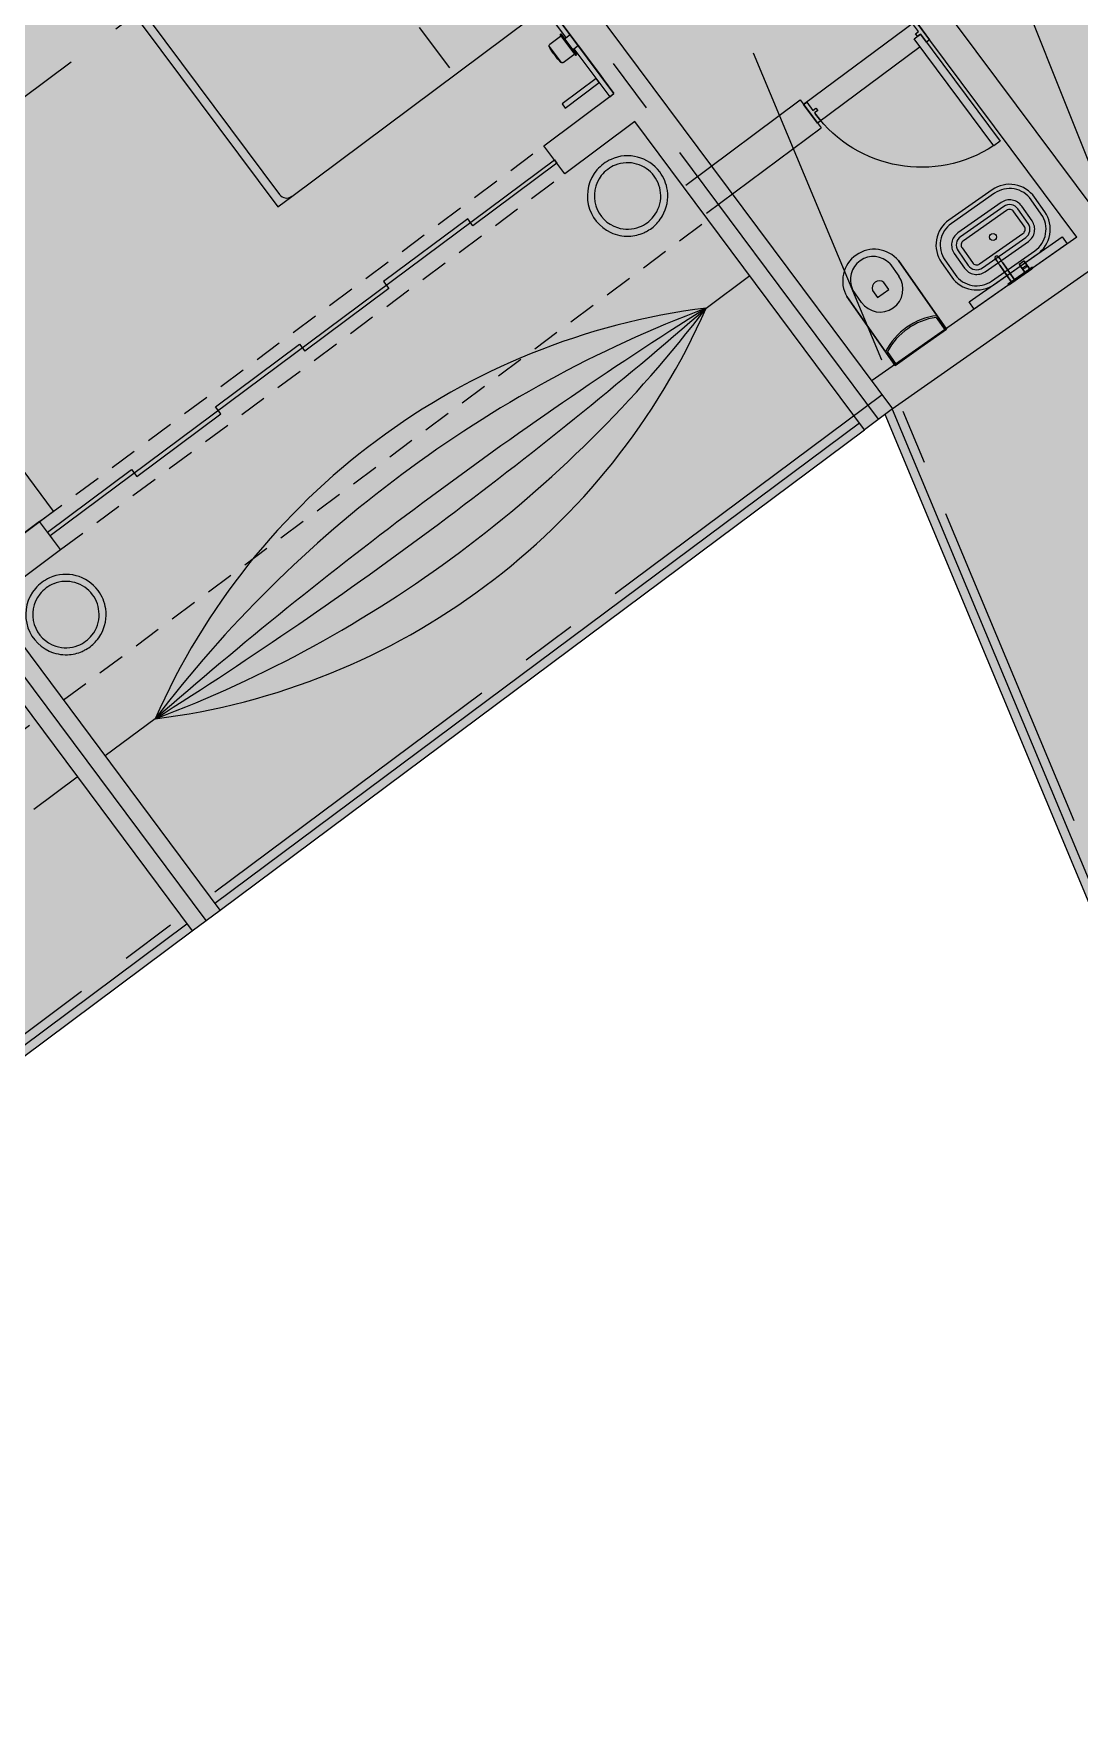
# Model space of a CAD drawing. Header units: metres. Extents: x -466 to 1322, y -1072 to 50.
# Drawn here: x 440.77 to 446.75, y -414.65 to -404.99 of the extents above; entities that cross this region are included whole.
import ezdxf

# ---------------------------------------------------------------- set-up
doc = ezdxf.new("R2010")
doc.units = ezdxf.units.M
for name, pattern in [('B1 P BAJA$0$HIDDEN', [9.525, 6.35, -3.175]), ('CENTER2', [28.575, 19.05, -3.175, 3.175, -3.175]), ('Hidden 1_16_', [0.002381, 0.001587, -0.00079375])]:
    doc.linetypes.add(name, pattern=pattern)
for name, color, linetype, lineweight in [('A - CANCEL', 2, 'Continuous', 0), ('A - Hatch muros', 4, 'Continuous', 0), ('A - MURO BAJO', 2, 'Continuous', 0), ('A - PROY', 250, 'B1 P BAJA$0$HIDDEN', 0), ('A-ACCESORIOS DE BAÑO', 6, 'Continuous', 0), ('A-DOOR', 2, 'Continuous', 9), ('A-EJES', 61, 'CENTER2', 0), ('A-Fixt', 122, 'Continuous', 5), ('A-MUEBLES', 5, 'Continuous', 0), ('A-MURO INT', 4, 'Continuous', 0)]:
    doc.layers.add(name, color=color, linetype=linetype, lineweight=lineweight)
doc.layers.add('A-MIRROR', color=8, linetype='Continuous')
doc.layers.add('A-PUERTA', color=2, linetype='Continuous')
doc.layers.add('Hatch Exterior', color=7, linetype='Continuous', lineweight=0, true_color=0xa99b89)
doc.layers.add('Hatch Interior', color=7, linetype='Continuous', lineweight=0, true_color=0xaf6350)

# ---------------------------------------------------------------- blocks, each defined once
blk = doc.blocks.new('monomando powder room')
at = {"layer": 'A-ACCESORIOS DE BAÑO'}
for p, q in [((-98.7727, -159.2227), (-98.7727, -159.2225)), ((-98.7667, -159.2225), (-98.7727, -159.2225)), ((-98.7727, -159.2225), (-98.7667, -159.2225)), ((-98.7727, -159.2233), (-98.7727, -159.2227)), ((-98.7727, -159.2243), (-98.7727, -159.2233)), ((-98.7727, -159.2255), (-98.7727, -159.2243)), ((-98.7727, -159.227), (-98.7727, -159.2255)), ((-98.7727, -159.2285), (-98.7727, -159.227)), ((-98.7727, -159.3065), (-98.7727, -159.2285)), ((-98.766, -159.2228), (-98.7667, -159.2225)), ((-98.766, -159.223), (-98.766, -159.2228)), ((-98.7657, -159.2235), (-98.766, -159.2228)), ((-98.766, -159.2236), (-98.766, -159.223)), ((-98.766, -159.2245), (-98.766, -159.2236)), ((-98.766, -159.2257), (-98.766, -159.2245)), ((-98.766, -159.227), (-98.766, -159.2257)), ((-98.766, -159.2285), (-98.766, -159.227)), ((-98.766, -159.3065), (-98.766, -159.2285)), ((-98.7657, -159.2237), (-98.7657, -159.2235)), ((-98.7657, -159.2242), (-98.7657, -159.2237)), ((-98.7657, -159.225), (-98.7657, -159.2242)), ((-98.7657, -159.226), (-98.7657, -159.225)), ((-98.7657, -159.2272), (-98.7657, -159.226)), ((-98.7657, -159.2285), (-98.7657, -159.2272)), ((-98.7657, -159.2295), (-98.7657, -159.2285)), ((-98.7657, -159.2395), (-98.7657, -159.2285)), ((-98.7657, -159.2322), (-98.7657, -159.2295)), ((-98.7657, -159.2309), (-98.7657, -159.2299)), ((-98.7657, -159.2335), (-98.7657, -159.2309)), ((-98.7657, -159.2367), (-98.7657, -159.2322)), ((-98.7657, -159.2377), (-98.7657, -159.2335)), ((-98.7657, -159.2426), (-98.7657, -159.2367)), ((-98.7657, -159.2395), (-98.7657, -159.2377)), ((-98.7657, -159.2396), (-98.7657, -159.239)), ((-98.7657, -159.2395), (-98.7657, -159.239)), ((-98.7473, -159.2395), (-98.7657, -159.2395)), ((-98.7657, -159.2395), (-98.7473, -159.2395)), ((-98.7657, -159.2413), (-98.7657, -159.2396)), ((-98.7657, -159.2441), (-98.7657, -159.2413)), ((-98.7657, -159.2493), (-98.7657, -159.2426)), ((-98.7657, -159.2477), (-98.7657, -159.2441)), ((-98.7657, -159.2519), (-98.7657, -159.2477)), ((-98.7657, -159.2565), (-98.7657, -159.2493)), ((-98.7657, -159.2565), (-98.7657, -159.2519)), ((-98.7657, -159.261), (-98.7657, -159.2565)), ((-98.7657, -159.2637), (-98.7657, -159.2565)), ((-98.7657, -159.2652), (-98.7657, -159.261)), ((-98.7469, -159.2397), (-98.7473, -159.2395)), ((-98.7467, -159.2402), (-98.7469, -159.2397)), ((-98.7469, -159.2403), (-98.7469, -159.2397)), ((-98.7469, -159.242), (-98.7469, -159.2403)), ((-98.7469, -159.2446), (-98.7469, -159.242)), ((-98.7469, -159.2481), (-98.7469, -159.2446)), ((-98.7469, -159.2522), (-98.7469, -159.2481)), ((-98.7469, -159.2565), (-98.7469, -159.2522)), ((-98.7469, -159.2608), (-98.7469, -159.2565)), ((-98.7469, -159.2648), (-98.7469, -159.2608)), ((-98.7467, -159.2405), (-98.7467, -159.2402)), ((-98.7427, -159.2405), (-98.7467, -159.2405)), ((-98.7467, -159.2411), (-98.7467, -159.2405)), ((-98.7467, -159.2405), (-98.7427, -159.2405)), ((-98.7467, -159.2426), (-98.7467, -159.2411)), ((-98.7467, -159.2452), (-98.7467, -159.2426)), ((-98.7467, -159.2485), (-98.7467, -159.2452)), ((-98.7467, -159.2523), (-98.7467, -159.2485)), ((-98.7467, -159.2565), (-98.7467, -159.2523)), ((-98.7467, -159.2606), (-98.7467, -159.2565)), ((-98.7467, -159.2644), (-98.7467, -159.2606)), ((-98.7286, -159.2395), (-98.7427, -159.2395)), ((-98.7427, -159.2401), (-98.7427, -159.2395)), ((-98.7416, -159.2401), (-98.7427, -159.2395)), ((-98.7427, -159.2395), (-98.7286, -159.2395)), ((-98.7427, -159.2405), (-98.7427, -159.2401)), ((-98.7413, -159.2406), (-98.7427, -159.2405)), ((-98.7407, -159.2417), (-98.7416, -159.2401)), ((-98.7398, -159.2445), (-98.7407, -159.2417)), ((-98.7392, -159.248), (-98.7398, -159.2445)), ((-98.7388, -159.2521), (-98.7392, -159.248)), ((-98.7392, -159.2649), (-98.7388, -159.2608)), ((-98.7387, -159.2565), (-98.7388, -159.2521)), ((-98.7388, -159.2608), (-98.7387, -159.2565)), ((-98.7286, -159.2395), (-98.7122, -159.2395)), ((-98.7122, -159.2395), (-98.7286, -159.2395)), ((-98.7103, -159.2395), (-98.7122, -159.2395)), ((-98.7122, -159.2395), (-98.7103, -159.2395)), ((-98.7099, -159.2398), (-98.7103, -159.2395)), ((-98.7097, -159.2403), (-98.7099, -159.2398)), ((-98.7097, -159.2565), (-98.7097, -159.2403)), ((-98.7097, -159.2727), (-98.7097, -159.2565)), ((-98.7727, -159.3845), (-98.7727, -159.3065)), ((-98.7727, -159.3845), (-98.7727, -159.3065)), ((-98.766, -159.3845), (-98.766, -159.3065)), ((-98.766, -159.3845), (-98.766, -159.3065)), ((-98.7657, -159.2704), (-98.7657, -159.2637)), ((-98.7657, -159.2689), (-98.7657, -159.2652)), ((-98.7657, -159.2717), (-98.7657, -159.2689)), ((-98.7657, -159.2763), (-98.7657, -159.2704)), ((-98.7657, -159.2734), (-98.7657, -159.2717)), ((-98.7657, -159.274), (-98.7657, -159.2734)), ((-98.7473, -159.2735), (-98.7657, -159.2735)), ((-98.7657, -159.3065), (-98.7657, -159.2735)), ((-98.7657, -159.2753), (-98.7657, -159.2735)), ((-98.7657, -159.2735), (-98.7473, -159.2735)), ((-98.7657, -159.274), (-98.7657, -159.2735)), ((-98.7657, -159.2795), (-98.7657, -159.2753)), ((-98.7657, -159.2808), (-98.7657, -159.2763)), ((-98.7657, -159.2821), (-98.7657, -159.2795)), ((-98.7657, -159.2835), (-98.7657, -159.2808)), ((-98.7657, -159.2831), (-98.7657, -159.2821)), ((-98.7657, -159.2845), (-98.7657, -159.2835)), ((-98.7657, -159.343), (-98.7657, -159.3065)), ((-98.7657, -159.3295), (-98.7657, -159.3285)), ((-98.7657, -159.3322), (-98.7657, -159.3295)), ((-98.7657, -159.3309), (-98.7657, -159.3299)), ((-98.7657, -159.3335), (-98.7657, -159.3309)), ((-98.7657, -159.3367), (-98.7657, -159.3322)), ((-98.7657, -159.3377), (-98.7657, -159.3335)), ((-98.7657, -159.3426), (-98.7657, -159.3367)), ((-98.7657, -159.343), (-98.7657, -159.3377)), ((-98.7657, -159.3411), (-98.7657, -159.3405)), ((-98.7657, -159.3426), (-98.7657, -159.3411)), ((-98.7657, -159.3424), (-98.7657, -159.3419)), ((-98.7657, -159.343), (-98.7657, -159.3424)), ((-98.7657, -159.3493), (-98.7657, -159.3426)), ((-98.7657, -159.3452), (-98.7657, -159.3426)), ((-98.7653, -159.3443), (-98.7657, -159.343)), ((-98.7657, -159.3485), (-98.7657, -159.3452)), ((-98.7657, -159.3524), (-98.7657, -159.3485)), ((-98.7657, -159.3565), (-98.7657, -159.3493)), ((-98.7657, -159.3565), (-98.7657, -159.3524)), ((-98.7657, -159.3606), (-98.7657, -159.3565)), ((-98.7657, -159.3637), (-98.7657, -159.3565)), ((-98.7645, -159.3453), (-98.7653, -159.3443)), ((-98.7635, -159.3458), (-98.7645, -159.3453)), ((-98.7627, -159.346), (-98.7635, -159.3458)), ((-98.7622, -159.346), (-98.7627, -159.346)), ((-98.7627, -159.346), (-98.7622, -159.346)), ((-98.6502, -159.346), (-98.7622, -159.346)), ((-98.7622, -159.346), (-98.6502, -159.346)), ((-98.7473, -159.2735), (-98.7469, -159.2732)), ((-98.7469, -159.2683), (-98.7469, -159.2648)), ((-98.7469, -159.271), (-98.7469, -159.2683)), ((-98.7469, -159.2726), (-98.7469, -159.271)), ((-98.7469, -159.2732), (-98.7469, -159.2726)), ((-98.7469, -159.2732), (-98.7467, -159.2727)), ((-98.7467, -159.2677), (-98.7467, -159.2644)), ((-98.7467, -159.2703), (-98.7467, -159.2677)), ((-98.7467, -159.2719), (-98.7467, -159.2703)), ((-98.7467, -159.2725), (-98.7467, -159.2719)), ((-98.7467, -159.2727), (-98.7467, -159.2725)), ((-98.7467, -159.2725), (-98.7427, -159.2725)), ((-98.7427, -159.2725), (-98.7467, -159.2725)), ((-98.7427, -159.2725), (-98.7413, -159.2723)), ((-98.7427, -159.2728), (-98.7427, -159.2725)), ((-98.7427, -159.2735), (-98.7416, -159.2728)), ((-98.7427, -159.2735), (-98.7427, -159.2728)), ((-98.7427, -159.2735), (-98.7286, -159.2735)), ((-98.7286, -159.2735), (-98.7427, -159.2735)), ((-98.7416, -159.2728), (-98.7407, -159.2712)), ((-98.7407, -159.2712), (-98.7398, -159.2684)), ((-98.7398, -159.2684), (-98.7392, -159.2649)), ((-98.7256, -159.2735), (-98.7286, -159.2735)), ((-98.7286, -159.2735), (-98.7256, -159.2735)), ((-98.7256, -159.2735), (-98.7122, -159.2735)), ((-98.7122, -159.2735), (-98.7256, -159.2735)), ((-98.7122, -159.2735), (-98.7103, -159.2735)), ((-98.7103, -159.2735), (-98.7122, -159.2735)), ((-98.7103, -159.2735), (-98.7099, -159.2731)), ((-98.7099, -159.2731), (-98.7097, -159.2727)), ((-98.6459, -159.346), (-98.6502, -159.346)), ((-98.6502, -159.346), (-98.6459, -159.346)), ((-98.6459, -159.346), (-98.6416, -159.346)), ((-98.6416, -159.346), (-98.6459, -159.346)), ((-98.6416, -159.346), (-98.6375, -159.346)), ((-98.6375, -159.346), (-98.6416, -159.346)), ((-98.6337, -159.346), (-98.6375, -159.346)), ((-98.6375, -159.346), (-98.6337, -159.346)), ((-98.6301, -159.346), (-98.6337, -159.346)), ((-98.6337, -159.346), (-98.6301, -159.346)), ((-98.6268, -159.346), (-98.6301, -159.346)), ((-98.6301, -159.346), (-98.6268, -159.346)), ((-98.624, -159.346), (-98.6268, -159.346)), ((-98.6268, -159.346), (-98.624, -159.346)), ((-98.624, -159.346), (-98.6216, -159.346)), ((-98.6216, -159.346), (-98.624, -159.346)), ((-98.6216, -159.346), (-98.6197, -159.346)), ((-98.6197, -159.346), (-98.6216, -159.346)), ((-98.6055, -159.346), (-98.6197, -159.346)), ((-98.6197, -159.346), (-98.6055, -159.346)), ((-98.603, -159.3464), (-98.6055, -159.346)), ((-98.6006, -159.3474), (-98.603, -159.3464)), ((-98.5986, -159.3491), (-98.6006, -159.3474)), ((-98.597, -159.3513), (-98.5986, -159.3491)), ((-98.596, -159.3538), (-98.597, -159.3513)), ((-98.597, -159.3617), (-98.596, -159.3592)), ((-98.5957, -159.3565), (-98.596, -159.3538)), ((-98.5957, -159.3565), (-98.596, -159.3538)), ((-98.596, -159.3592), (-98.5957, -159.3565)), ((-98.596, -159.3592), (-98.5957, -159.3565)), ((-98.7727, -159.386), (-98.7727, -159.3845)), ((-98.7727, -159.3875), (-98.7727, -159.386)), ((-98.7727, -159.3887), (-98.7727, -159.3875)), ((-98.7727, -159.3897), (-98.7727, -159.3887)), ((-98.7727, -159.3903), (-98.7727, -159.3897)), ((-98.7727, -159.3905), (-98.7727, -159.3903)), ((-98.7727, -159.3905), (-98.7667, -159.3905)), ((-98.7667, -159.3905), (-98.7727, -159.3905)), ((-98.7667, -159.3905), (-98.766, -159.3902)), ((-98.766, -159.386), (-98.766, -159.3845)), ((-98.766, -159.3873), (-98.766, -159.386)), ((-98.766, -159.3885), (-98.766, -159.3873)), ((-98.766, -159.3894), (-98.766, -159.3885)), ((-98.766, -159.39), (-98.766, -159.3894)), ((-98.766, -159.3902), (-98.7657, -159.3895)), ((-98.766, -159.3902), (-98.766, -159.39)), ((-98.7657, -159.3645), (-98.7657, -159.3606)), ((-98.7657, -159.3704), (-98.7657, -159.3637)), ((-98.7657, -159.3678), (-98.7657, -159.3645)), ((-98.7657, -159.3704), (-98.7657, -159.3678)), ((-98.7657, -159.37), (-98.7653, -159.3687)), ((-98.7657, -159.3845), (-98.7657, -159.37)), ((-98.7657, -159.3845), (-98.7657, -159.37)), ((-98.7657, -159.3753), (-98.7657, -159.37)), ((-98.7657, -159.3706), (-98.7657, -159.37)), ((-98.7657, -159.3763), (-98.7657, -159.3704)), ((-98.7657, -159.3719), (-98.7657, -159.3704)), ((-98.7657, -159.3711), (-98.7657, -159.3706)), ((-98.7657, -159.3725), (-98.7657, -159.3719)), ((-98.7657, -159.3795), (-98.7657, -159.3753)), ((-98.7657, -159.3808), (-98.7657, -159.3763)), ((-98.7657, -159.3821), (-98.7657, -159.3795)), ((-98.7657, -159.3835), (-98.7657, -159.3808)), ((-98.7657, -159.3831), (-98.7657, -159.3821)), ((-98.7657, -159.3845), (-98.7657, -159.3835)), ((-98.7657, -159.3858), (-98.7657, -159.3845)), ((-98.7657, -159.387), (-98.7657, -159.3858)), ((-98.7657, -159.388), (-98.7657, -159.387)), ((-98.7657, -159.3888), (-98.7657, -159.388)), ((-98.7657, -159.3893), (-98.7657, -159.3888)), ((-98.7657, -159.3895), (-98.7657, -159.3893)), ((-98.7653, -159.3687), (-98.7645, -159.3677)), ((-98.7645, -159.3677), (-98.7635, -159.3672)), ((-98.7635, -159.3672), (-98.7627, -159.367)), ((-98.7627, -159.367), (-98.7622, -159.367)), ((-98.7622, -159.367), (-98.7627, -159.367)), ((-98.6502, -159.367), (-98.7622, -159.367)), ((-98.7622, -159.367), (-98.6502, -159.367)), ((-98.6459, -159.367), (-98.6502, -159.367)), ((-98.6502, -159.367), (-98.6459, -159.367)), ((-98.6416, -159.367), (-98.6459, -159.367)), ((-98.6459, -159.367), (-98.6416, -159.367)), ((-98.6375, -159.367), (-98.6416, -159.367)), ((-98.6416, -159.367), (-98.6375, -159.367)), ((-98.6375, -159.367), (-98.6337, -159.367)), ((-98.6337, -159.367), (-98.6375, -159.367)), ((-98.6337, -159.367), (-98.6301, -159.367)), ((-98.6301, -159.367), (-98.6337, -159.367)), ((-98.6268, -159.367), (-98.6301, -159.367)), ((-98.6301, -159.367), (-98.6268, -159.367)), ((-98.624, -159.367), (-98.6268, -159.367)), ((-98.6268, -159.367), (-98.624, -159.367)), ((-98.624, -159.367), (-98.6216, -159.367)), ((-98.6216, -159.367), (-98.624, -159.367)), ((-98.6216, -159.367), (-98.6197, -159.367)), ((-98.6197, -159.367), (-98.6216, -159.367)), ((-98.6197, -159.367), (-98.6055, -159.367)), ((-98.6055, -159.367), (-98.6197, -159.367)), ((-98.6055, -159.367), (-98.603, -159.3666)), ((-98.603, -159.3666), (-98.6006, -159.3656)), ((-98.6006, -159.3656), (-98.5986, -159.3639)), ((-98.5986, -159.3639), (-98.597, -159.3617))]:
    blk.add_line(p, q, dxfattribs=at)
blk = doc.blocks.new('JVAS_Puerta - 0_90 X 2_10-V18-Planta Baja')
at = {"color": 0}
for p, q in [((-0.425, -0.0425), (-0.425, -0.9025)), ((-0.374, -0.0425), (-0.425, -0.0425)), ((-0.374, -0.9025), (-0.374, -0.0425)), ((-0.425, -0.9025), (-0.374, -0.9025))]:
    blk.add_line(p, q, dxfattribs=at)
at = {"layer": 'A - PROY', "color": 18, "linetype": 'Continuous', "ltscale": 100, "true_color": 0x000000}
blk.add_arc((-0.425, -0.0525), 0.85, 273.43981, 0, dxfattribs=at)
at = {"layer": 'A-DOOR', "color": 253, "linetype": 'Continuous', "ltscale": 100}
for p, q in [((-0.45, 0.0425), (0.45, 0.0425)), ((-0.374, -0.1075), (0.45, -0.1075))]:
    blk.add_line(p, q, dxfattribs=at)
at = {"layer": 'A-DOOR'}
for p, q in [((-0.425, 0.0425), (-0.45, 0.0425)), ((-0.45, 0.0425), (-0.45, -0.1075)), ((-0.425, -0.0225), (-0.425, 0.0425)), ((0.45, 0.0425), (0.425, 0.0425)), ((0.425, 0.0425), (0.425, -0.0225)), ((0.45, -0.1075), (0.45, 0.0425)), ((-0.45, -0.1075), (-0.425, -0.1075)), ((-0.4, -0.0225), (-0.425, -0.0225)), ((-0.425, -0.1075), (-0.425, -0.0425)), ((-0.425, -0.0425), (-0.4, -0.0425)), ((-0.4, -0.0425), (-0.4, -0.0225)), ((0.425, -0.0225), (0.4, -0.0225)), ((0.4, -0.0225), (0.4, -0.0425)), ((0.4, -0.0425), (0.425, -0.0425)), ((0.425, -0.0425), (0.425, -0.1075)), ((0.425, -0.1075), (0.45, -0.1075))]:
    blk.add_line(p, q, dxfattribs=at)

msp = doc.modelspace()

# ---------------------------------------------------------------- hatches: boundary and pattern name
at = {"layer": 'A - Hatch muros', "transparency": 33554687}
h = msp.add_hatch(color=256, dxfattribs=at)
h.dxf.hatch_style = 1
h.paths.add_polyline_path([(450.8226, -397.9464), (443.1164, -403.6904), (445.6862, -407.138), (445.5258, -407.2575), (444.2111, -405.4936), (443.8102, -405.7924), (443.6906, -405.6321), (444.0915, -405.3333), (442.1194, -402.6874), (439.5537, -404.5998), (439.4342, -404.4394), (441.9999, -402.527), (440.9241, -401.0838), (438.5188, -402.8767), (439.1164, -403.6785), (438.9561, -403.798), (438.2389, -402.8359), (440.8046, -400.9235), (440.6253, -400.6829), (440.7857, -400.5634), (441.1443, -401.0445), (442.7478, -399.8492), (442.8674, -400.0096), (441.2638, -401.2048), (442.9969, -403.53), (444.4401, -402.4543), (443.1851, -400.7706), (443.3454, -400.651), (444.6004, -402.3348), (448.8499, -399.1674), (448.6108, -398.8467), (448.7712, -398.7271), (449.0102, -399.0479), (450.7461, -397.754)])
at = {"layer": 'A-MURO INT', "transparency": 33554687}
h = msp.add_hatch(color=256, dxfattribs=at)
h.dxf.hatch_style = 1
h.paths.add_polyline_path([(445.9395, -404.7871), (445.7989, -404.8918), (446.7408, -406.1555), (445.9926, -406.6793), (445.9949, -406.6826), (445.8475, -406.7858), (445.7, -406.889), (445.6506, -406.9218), (445.7286, -407.1084), (447.004, -406.2153)])
h.paths.add_polyline_path([(445.1187, -405.6483), (445.0392, -405.4581), (444.6502, -405.7481), (444.7697, -405.9084)])
h.paths.add_polyline_path([(445.1771, -405.3969), (445.1572, -405.3701), (445.0392, -405.4581), (445.1187, -405.6483), (445.2767, -405.5305), (445.2568, -405.5038), (445.2568, -405.5038)])
h.paths.add_polyline_path([(444.4027, -402.7316), (444.2652, -402.8341), (445.1216, -403.9832), (445.2622, -403.8784)])
h.paths.add_polyline_path([(444.4799, -404.4615), (444.3604, -404.3011), (443.8533, -404.679), (443.9729, -404.8394)])
h = msp.add_hatch(color=256, dxfattribs=at)
h.dxf.hatch_style = 1
h.paths.add_polyline_path([(440.9238, -407.9439), (440.8042, -407.7835), (440.4114, -408.0763), (440.4033, -408.0823), (437.236, -403.8329), (437.5567, -403.5938), (437.4371, -403.4335), (436.6354, -404.0311), (436.7549, -404.1914), (437.0756, -403.9524), (440.243, -408.2018), (439.8421, -408.5006), (439.9616, -408.661), (440.3625, -408.3622), (441.6773, -410.1261), (441.8376, -410.0066), (440.5229, -408.2427)])
at = {"layer": 'Hatch Exterior', "transparency": 33554687}
h = msp.add_hatch(color=256, dxfattribs=at)
h.dxf.hatch_style = 1
h.paths.add_polyline_path([(452.1567, -422.7641), (445.6431, -407.1701), (426.4435, -421.4809), (425.1287, -419.717), (443.8484, -405.7639), (442.6531, -404.1604), (449.1895, -399.2884), (446.0818, -395.1191), (448.887, -393.0283), (459.5469, -419.8695)])
at = {"layer": 'Hatch Interior', "transparency": 33554687}
h = msp.add_hatch(color=256, dxfattribs=at)
h.dxf.hatch_style = 1
edge = h.paths.add_edge_path()
edge.add_line((417.7382, -422.6064), (419.3856, -424.8173))
edge.add_arc((419.7198, -425.4323), 0.7, 36.69961, 118.51779, ccw=False)
edge.add_line((420.2811, -425.014), (421.6441, -423.998))
edge.add_line((421.6441, -423.998), (425.1105, -425.6739))
edge.add_line((425.1105, -425.6739), (423.8168, -428.3498))
edge.add_line((423.8168, -428.3498), (449.7456, -440.8852))
edge.add_line((449.7456, -440.8852), (452.2266, -435.7535))
edge.add_line((452.2266, -435.7535), (452.8795, -434.403))
edge.add_line((452.8795, -434.403), (426.2776, -421.5422))
edge.add_line((426.2776, -421.5422), (424.9683, -419.8365))
edge.add_line((424.9683, -419.8365), (443.8484, -405.7639))
edge.add_line((443.8484, -405.7639), (442.6531, -404.1604))
edge.add_line((442.6531, -404.1604), (449.1895, -399.2884))
edge.add_line((449.1895, -399.2884), (446.0819, -395.1192))
edge.add_line((446.0819, -395.1192), (408.2908, -423.2873))
edge.add_line((408.2908, -423.2873), (413.4672, -425.7899))
edge.add_line((413.4672, -425.7899), (417.7382, -422.6064))

# ---------------------------------------------------------------- linework, layer by layer
at = {"layer": 'A - CANCEL'}
for points in [[(440.864, -407.8637), (443.7504, -405.7122), (443.7653, -405.7323), (443.2843, -406.0909), (443.2544, -406.0508), (442.7733, -406.4093), (442.8032, -406.4494), (442.3221, -406.808)], [(440.8789, -407.8837), (440.8491, -407.8436), (441.3301, -407.4851), (441.36, -407.5252), (441.8411, -407.1666), (441.8112, -407.1265), (442.2923, -406.7679), (442.3221, -406.808)]]:
    msp.add_lwpolyline(points, dxfattribs=at)
at = {"layer": 'A - MURO BAJO', "ltscale": 0.05}
for p, q in [((441.8077, -409.9665), (445.4959, -407.2174)), ((441.8376, -410.0066), (445.5258, -407.2575)), ((437.9592, -412.8351), (441.6474, -410.086)), ((437.9891, -412.8752), (441.6773, -410.1261))]:
    msp.add_line(p, q, dxfattribs=at)
for points in [[(450.8226, -397.9464), (459.5469, -419.8695), (452.1567, -422.7641), (447.5696, -411.7823), (445.6431, -407.1701)], [(445.6845, -407.1393), (447.6161, -411.7638), (447.6161, -411.7638), (451.4132, -420.8543), (452.184, -422.6998)]]:
    msp.add_lwpolyline(points, dxfattribs=at)
at = {"layer": 'A - PROY'}
msp.add_line((447.004, -406.2153), (445.2641, -401.8431), dxfattribs=at)
at = {"layer": 'A - PROY', "color": 250, "linetype": 'Hidden 1_16_', "ltscale": 100}
for p, q in [((440.9412, -408.8039), (444.6294, -406.0549)), ((437.0927, -411.6725), (440.7808, -408.9234))]:
    msp.add_line(p, q, dxfattribs=at)
for points in [[(440.8042, -407.7835), (443.6906, -405.6321)], [(440.9238, -407.9439), (443.8102, -405.7924)]]:
    msp.add_lwpolyline(points, dxfattribs=at)
at = {"layer": 'A-EJES', "ltscale": 0.1}
for p, q in [((452.2329, -422.6802), (440.4311, -394.4259)), ((445.606, -407.1978), (437.626, -396.4916)), ((441.7575, -410.0663), (433.7774, -399.3602)), ((445.5676, -401.7386), (409.6606, -428.5024)), ((445.6264, -407.0578), (414.025, -430.6124))]:
    msp.add_line(p, q, dxfattribs=at)
at = {"layer": 'A-Fixt'}
for p, q in [((445.67, -406.3058), (445.7216, -406.3795)), ((445.7196, -406.2894), (445.9949, -406.6826)), ((445.9404, -406.6047), (445.7196, -406.2894)), ((445.7, -406.889), (445.4247, -406.4959)), ((445.4247, -406.4959), (445.6455, -406.8112)), ((445.5087, -406.5286), (445.457, -406.4549)), ((445.5709, -406.4606), (445.5996, -406.5016)), ((445.5996, -406.5016), (445.6651, -406.4557)), ((445.6651, -406.4557), (445.6365, -406.4147)), ((445.9949, -406.6826), (445.9404, -406.6047)), ((445.9949, -406.6826), (445.7, -406.889)), ((445.8475, -406.7858), (445.9949, -406.6826)), ((445.935, -406.6144), (445.9867, -406.6883)), ((445.7, -406.889), (445.8475, -406.7858)), ((445.6455, -406.8112), (445.7, -406.889)), ((445.7082, -406.8833), (445.6565, -406.8095))]:
    msp.add_line(p, q, dxfattribs=at)
for points in [[(446.2564, -405.8843), (446.0087, -406.0577, 0.414214), (445.966, -406.2998), (446.0247, -406.3836, 0.414214), (446.2669, -406.4263), (446.5145, -406.2529, 0.414214), (446.5572, -406.0108), (446.4985, -405.927, 0.414214)], [(446.2702, -405.9041), (446.0226, -406.0775, 0.414214), (445.9858, -406.286), (446.0445, -406.3698, 0.414214), (446.253, -406.4065), (446.5006, -406.2331, 0.414214), (446.5374, -406.0246), (446.4787, -405.9408, 0.414214)], [(446.3075, -405.9573), (446.0599, -406.1307, 0.414214), (446.0391, -406.2487), (446.0977, -406.3325, 0.414214), (446.2157, -406.3533), (446.4633, -406.1799, 0.414214), (446.4842, -406.0619), (446.4255, -405.9781, 0.414214)], [(446.3229, -405.9793), (446.0753, -406.1527, 0.414214), (446.0611, -406.2333), (446.1197, -406.3171, 0.414214), (446.2003, -406.3313), (446.4479, -406.1579, 0.414214), (446.4622, -406.0773), (446.4035, -405.9935, 0.414214)], [(446.3389, -406.0021), (446.0913, -406.1755, 0.414214), (446.0839, -406.2173), (446.1426, -406.3011, 0.414214), (446.1843, -406.3085), (446.432, -406.1351, 0.414214), (446.4393, -406.0933), (446.3807, -406.0095, 0.414214)]]:
    msp.add_lwpolyline(points, format="xyb", close=True, dxfattribs=at)
msp.add_circle((446.261, -406.1544), 0.02, dxfattribs=at)
for centre, radius, start, end in [((445.5811, -406.4055), 0.1807, 39.97911, 210.02089), ((445.5811, -406.4055), 0.1807, 39.97911, 210.02089), ((445.576, -406.3982), 0.1318, 44.52728, 205.47272), ((445.6152, -406.454), 0.13, 215, 35), ((445.6104, -406.4472), 0.0417, 51.2602, 198.7398), ((445.9865, -406.9844), 0.3825, 96.92751, 153.07249), ((445.9923, -406.9926), 0.3825, 98.6122, 151.3878)]:
    msp.add_arc(centre, radius, start, end, dxfattribs=at)
at = {"layer": 'A-MIRROR'}
msp.add_lwpolyline([(446.1531, -406.567), (446.1244, -406.526), (446.6569, -406.1532), (446.6856, -406.1941)], close=True, dxfattribs=at)
at = {"layer": 'A-MUEBLES'}
for p, q in [((442.3677, -403.0711), (443.8173, -405.0159)), ((443.8415, -404.9978), (442.392, -403.0531)), ((443.1173, -404.0262), (443.8415, -404.9978)), ((440.972, -404.3779), (442.1673, -405.9815)), ((441.042, -404.3881), (442.1775, -405.9115)), ((442.2475, -405.9217), (443.6105, -404.9058)), ((442.977, -404.9553), (443.1497, -405.1869)), ((443.7853, -405.0075), (443.7242, -405.0531)), ((443.7868, -404.9924), (443.7833, -404.995)), ((443.7833, -404.995), (443.7848, -404.9971)), ((443.8729, -405.1153), (443.7833, -404.995)), ((443.7868, -404.9924), (443.8764, -405.1127)), ((443.7883, -404.9945), (443.7868, -404.9924)), ((443.8415, -404.9978), (443.8089, -405.0221)), ((443.8415, -404.9978), (443.8869, -405.0587)), ((443.8543, -405.083), (443.8869, -405.0587)), ((443.8869, -405.0587), (444.0137, -405.2288)), ((444.0915, -405.3333), (443.8869, -405.0587)), ((443.7211, -405.0642), (443.7888, -405.1551)), ((443.7339, -405.0813), (443.7211, -405.0642)), ((443.7888, -405.1551), (443.7761, -405.138)), ((443.8004, -405.1553), (443.8615, -405.1097)), ((443.8627, -405.0768), (444.0673, -405.3513)), ((443.8714, -405.1132), (443.8729, -405.1153)), ((443.8729, -405.1153), (443.8764, -405.1127)), ((443.8764, -405.1127), (443.8749, -405.1106)), ((443.9895, -405.2469), (443.7944, -405.3923)), ((444.0075, -405.2711), (443.9895, -405.2469)), ((444.0137, -405.2288), (444.0316, -405.2529)), ((444.0316, -405.2529), (444.0914, -405.3331)), ((440.8844, -407.7237), (439.0916, -405.3184)), ((443.8125, -405.4165), (444.0075, -405.2711)), ((444.0673, -405.3513), (444.0915, -405.3333)), ((443.7944, -405.3923), (443.8125, -405.4165)), ((442.1673, -405.9815), (442.2475, -405.9217)), ((444.6191, -406.5614), (444.8684, -406.3756)), ((440.4114, -408.0763), (440.8844, -407.7237)), ((441.4653, -408.9122), (441.1802, -409.1246)), ((440.7706, -409.43), (441.0199, -409.2441))]:
    msp.add_line(p, q, dxfattribs=at)
at = {"layer": 'A-MUEBLES', "flags": 128}
for points in [[(443.7211, -405.0642), (443.721, -405.0639), (443.7209, -405.0635), (443.7207, -405.0632), (443.7207, -405.0628), (443.7206, -405.0624), (443.7205, -405.0621), (443.7205, -405.0617), (443.7204, -405.0613), (443.7204, -405.0609), (443.7204, -405.0606), (443.7204, -405.0602), (443.7205, -405.0598), (443.7205, -405.0594), (443.7206, -405.059), (443.7206, -405.0587), (443.7207, -405.0583), (443.7208, -405.0579), (443.7209, -405.0576), (443.7211, -405.0572), (443.7212, -405.0569), (443.7214, -405.0565), (443.7215, -405.0562), (443.7217, -405.0559), (443.7219, -405.0556), (443.7221, -405.0552), (443.7224, -405.0549), (443.7226, -405.0546), (443.7228, -405.0544), (443.7231, -405.0541), (443.7234, -405.0538), (443.7236, -405.0536), (443.7239, -405.0533), (443.7242, -405.0531)], [(443.7853, -405.0075), (443.7855, -405.0074), (443.7857, -405.0073), (443.7859, -405.0072), (443.7861, -405.007), (443.7864, -405.0069), (443.7866, -405.0068), (443.7868, -405.0068), (443.787, -405.0067), (443.7872, -405.0066), (443.7875, -405.0065), (443.7877, -405.0065), (443.7879, -405.0065), (443.7881, -405.0064), (443.7884, -405.0064), (443.7886, -405.0064), (443.7889, -405.0064), (443.7891, -405.0064), (443.7893, -405.0064), (443.7896, -405.0064), (443.7898, -405.0065), (443.79, -405.0065), (443.7903, -405.0065), (443.7905, -405.0066), (443.7907, -405.0067), (443.7909, -405.0068), (443.7911, -405.0068), (443.7914, -405.0069), (443.7916, -405.007), (443.7918, -405.0072), (443.792, -405.0073), (443.7922, -405.0074), (443.7924, -405.0075), (443.7925, -405.0077), (443.7927, -405.0078), (443.7929, -405.008), (443.7931, -405.0082), (443.7932, -405.0083), (443.7934, -405.0085), (443.7935, -405.0087)], [(443.7966, -405.0128), (443.7961, -405.0121), (443.7956, -405.0114), (443.7951, -405.0108), (443.7947, -405.0103), (443.7944, -405.0099), (443.7941, -405.0095), (443.7939, -405.0092), (443.7937, -405.009), (443.7936, -405.0088), (443.7936, -405.0088)], [(443.7936, -405.0088), (443.7937, -405.0089), (443.7938, -405.0091), (443.794, -405.0093), (443.7943, -405.0097)], [(443.727, -405.0764), (443.7255, -405.0738), (443.7241, -405.0711), (443.7228, -405.0684), (443.7217, -405.0656), (443.7211, -405.0642)], [(443.744, -405.1017), (443.7368, -405.0915), (443.7299, -405.0811), (443.727, -405.0764)], [(443.744, -405.1017), (443.744, -405.1017), (443.7441, -405.1017), (443.7441, -405.1018), (443.7441, -405.1018), (443.7442, -405.1019), (443.7443, -405.102), (443.7443, -405.1021), (443.7444, -405.1022), (443.7445, -405.1024), (443.7446, -405.1025), (443.7448, -405.1027), (443.7449, -405.1029), (443.7451, -405.1031), (443.7452, -405.1033), (443.7454, -405.1035), (443.7456, -405.1037), (443.7458, -405.104), (443.746, -405.1043), (443.7462, -405.1046), (443.7464, -405.1048), (443.7466, -405.1051), (443.7468, -405.1055), (443.7471, -405.1058), (443.7473, -405.1061), (443.7476, -405.1065), (443.7479, -405.1068), (443.7481, -405.1072), (443.7484, -405.1075), (443.7487, -405.1079), (443.749, -405.1083), (443.7493, -405.1087), (443.7495, -405.1091), (443.7498, -405.1095), (443.7501, -405.1099), (443.7504, -405.1103), (443.7508, -405.1107), (443.7511, -405.1111), (443.7514, -405.1115), (443.7517, -405.112), (443.752, -405.1124), (443.7523, -405.1128), (443.7526, -405.1132), (443.7529, -405.1136), (443.7532, -405.114), (443.7535, -405.1144), (443.7538, -405.1148), (443.7541, -405.1152), (443.7544, -405.1156), (443.7547, -405.116), (443.755, -405.1164), (443.7553, -405.1168), (443.7555, -405.1171), (443.7558, -405.1175), (443.7561, -405.1178), (443.7563, -405.1182), (443.7566, -405.1185), (443.7568, -405.1188), (443.757, -405.1191), (443.7572, -405.1194), (443.7575, -405.1197), (443.7577, -405.12), (443.7579, -405.1202), (443.758, -405.1205), (443.7582, -405.1207), (443.7584, -405.1209), (443.7585, -405.1212), (443.7587, -405.1213), (443.7588, -405.1215), (443.7589, -405.1217), (443.759, -405.1218), (443.7591, -405.122), (443.7592, -405.1221), (443.7593, -405.1222), (443.7594, -405.1223), (443.7594, -405.1223), (443.7594, -405.1224), (443.7595, -405.1224), (443.7595, -405.1224)], [(443.7595, -405.1224), (443.7595, -405.1224), (443.7595, -405.1224), (443.7594, -405.1224), (443.7594, -405.1223), (443.7593, -405.1222), (443.7593, -405.1221), (443.7592, -405.122), (443.7591, -405.1219), (443.759, -405.1218), (443.7589, -405.1216), (443.7588, -405.1214), (443.7586, -405.1213), (443.7585, -405.1211), (443.7583, -405.1208), (443.7581, -405.1206), (443.758, -405.1204), (443.7578, -405.1201), (443.7576, -405.1199), (443.7574, -405.1196), (443.7571, -405.1193), (443.7569, -405.119), (443.7567, -405.1187), (443.7564, -405.1183), (443.7562, -405.118), (443.7559, -405.1177), (443.7557, -405.1173), (443.7554, -405.1169), (443.7551, -405.1166), (443.7548, -405.1162), (443.7546, -405.1158), (443.7543, -405.1154), (443.754, -405.115), (443.7537, -405.1146), (443.7534, -405.1142), (443.7531, -405.1138), (443.7528, -405.1134), (443.7525, -405.113), (443.7522, -405.1126), (443.7518, -405.1122), (443.7515, -405.1118), (443.7512, -405.1113), (443.7509, -405.1109), (443.7506, -405.1105), (443.7503, -405.1101), (443.75, -405.1097), (443.7497, -405.1093), (443.7494, -405.1089), (443.7491, -405.1085), (443.7488, -405.1081), (443.7485, -405.1077), (443.7483, -405.1074), (443.748, -405.107), (443.7477, -405.1067), (443.7475, -405.1063), (443.7472, -405.106), (443.747, -405.1056), (443.7467, -405.1053), (443.7465, -405.105), (443.7463, -405.1047), (443.7461, -405.1044), (443.7459, -405.1041), (443.7457, -405.1039), (443.7455, -405.1036), (443.7453, -405.1034), (443.7451, -405.1032), (443.745, -405.103), (443.7448, -405.1028), (443.7447, -405.1026), (443.7446, -405.1024), (443.7445, -405.1023), (443.7444, -405.1022), (443.7443, -405.1021), (443.7442, -405.102), (443.7442, -405.1019), (443.7441, -405.1018), (443.7441, -405.1018), (443.7441, -405.1017), (443.744, -405.1017)], [(443.7789, -405.1459), (443.7706, -405.1365), (443.7628, -405.1268), (443.7595, -405.1224)], [(443.7888, -405.1551), (443.7865, -405.1532), (443.7842, -405.1512), (443.782, -405.1492), (443.7799, -405.147), (443.7789, -405.1459)], [(443.8004, -405.1553), (443.8001, -405.1555), (443.7998, -405.1557), (443.7994, -405.1559), (443.7991, -405.1561), (443.7988, -405.1563), (443.7984, -405.1564), (443.7981, -405.1566), (443.7977, -405.1567), (443.7974, -405.1568), (443.797, -405.1569), (443.7966, -405.157), (443.7963, -405.1571), (443.7959, -405.1571), (443.7955, -405.1572), (443.7951, -405.1572), (443.7948, -405.1572), (443.7944, -405.1572), (443.794, -405.1572), (443.7936, -405.1571), (443.7933, -405.1571), (443.7929, -405.157), (443.7925, -405.1569), (443.7921, -405.1568), (443.7918, -405.1567), (443.7914, -405.1566), (443.7911, -405.1564), (443.7907, -405.1563), (443.7904, -405.1561), (443.7901, -405.1559), (443.7897, -405.1557), (443.7894, -405.1555), (443.7891, -405.1553), (443.7888, -405.1551)], [(443.8627, -405.1015), (443.8626, -405.1014), (443.8625, -405.1012), (443.8623, -405.1009), (443.862, -405.1006), (443.8617, -405.1002), (443.8614, -405.0997), (443.861, -405.0992), (443.8605, -405.0985), (443.86, -405.0979), (443.8594, -405.0971)], [(443.8629, -405.1017), (443.863, -405.1019), (443.8631, -405.1021), (443.8632, -405.1023), (443.8633, -405.1025), (443.8634, -405.1027), (443.8635, -405.103), (443.8636, -405.1032), (443.8637, -405.1034), (443.8637, -405.1036), (443.8638, -405.1039), (443.8638, -405.1041), (443.8638, -405.1043), (443.8639, -405.1046), (443.8639, -405.1048), (443.8639, -405.105), (443.8639, -405.1053), (443.8639, -405.1055), (443.8638, -405.1057), (443.8638, -405.106), (443.8638, -405.1062), (443.8637, -405.1064), (443.8637, -405.1067), (443.8636, -405.1069), (443.8635, -405.1071), (443.8634, -405.1073), (443.8633, -405.1075), (443.8632, -405.1077), (443.8631, -405.1079), (443.863, -405.1082), (443.8629, -405.1083), (443.8627, -405.1085), (443.8626, -405.1087), (443.8624, -405.1089), (443.8623, -405.1091), (443.8621, -405.1092), (443.8619, -405.1094), (443.8618, -405.1096), (443.8616, -405.1097), (443.8615, -405.1097)], [(443.8622, -405.1008), (443.8624, -405.1011), (443.8625, -405.1013), (443.8627, -405.1014), (443.8627, -405.1015)]]:
    msp.add_lwpolyline(points, dxfattribs=at)
at = {"layer": 'A-MUEBLES', "lineweight": 0}
for centre, start, end in [((444.1693, -405.9196), 114.28526, 139.59016), ((444.1693, -405.9196), 36.68052, 114.28526), ((444.1693, -405.9196), 139.59016, 245.31762), ((444.1693, -405.9196), 8.04343, 36.68052), ((444.1693, -405.9196), 330.16538, 8.04343), ((444.1693, -405.9196), 293.77088, 299.75744), ((444.1693, -405.9196), 299.75744, 319.07578), ((444.1693, -405.9196), 319.07578, 330.16538), ((444.1693, -405.9196), 245.31762, 272.06514), ((444.1693, -405.9196), 272.06514, 283.19566), ((444.1693, -405.9196), 283.19566, 293.77088), ((440.9549, -408.3155), 114.28526, 139.59016), ((440.9549, -408.3155), 36.68052, 114.28526), ((440.9549, -408.3155), 139.59016, 245.31762), ((440.9549, -408.3155), 8.04343, 36.68052), ((440.9549, -408.3155), 330.16538, 8.04343), ((440.9549, -408.3155), 319.07578, 330.16538), ((440.9549, -408.3155), 245.31762, 272.06514), ((440.9549, -408.3155), 283.19566, 293.77088), ((440.9549, -408.3155), 293.77088, 299.75744), ((440.9549, -408.3155), 299.75744, 319.07578), ((440.9549, -408.3155), 272.06514, 283.19566)]:
    msp.add_arc(centre, 0.23, start, end, dxfattribs=at)
at = {"layer": 'A-MUEBLES', "color": 254, "lineweight": 0}
for centre, start, end in [((444.1693, -405.9196), 36.68052, 111.68052), ((444.1693, -405.9196), 142.27771, 252.3984), ((444.1693, -405.9196), 126.68052, 142.27771), ((444.1693, -405.9196), 111.73409, 126.68052), ((444.1693, -405.9196), 0.96265, 36.68052), ((444.1693, -405.9196), 321.68052, 0.96265), ((444.1693, -405.9196), 252.3984, 291.08333), ((444.1693, -405.9196), 291.08333, 321.62695), ((440.9549, -408.3155), 111.73409, 126.68052), ((440.9549, -408.3155), 36.68052, 111.68052), ((440.9549, -408.3155), 142.27771, 252.3984), ((440.9549, -408.3155), 126.68052, 142.27771), ((440.9549, -408.3155), 0.96265, 36.68052), ((440.9549, -408.3155), 321.68052, 0.96265), ((440.9549, -408.3155), 291.08333, 321.62695), ((440.9549, -408.3155), 252.3984, 291.08333)]:
    msp.add_arc(centre, 0.19, start, end, dxfattribs=at)
at = {"layer": 'A-MUEBLES'}
for centre, radius, start, end in [((442.2176, -405.8816), 0.05, 216.69961, 306.69961), ((445.112, -410.5137), 3.9829, 97.10849, 156.29073), ((440.9724, -404.9599), 3.9829, 277.10849, 336.29073), ((447.1259, -413.2155), 7.1106, 110.64233, 142.75689), ((438.9586, -402.2581), 7.1106, 290.64233, 322.75689), ((458.3666, -428.2963), 25.7177, 122.3136, 131.08562), ((427.7178, -387.1772), 25.7177, 302.3136, 311.08562)]:
    msp.add_arc(centre, radius, start, end, dxfattribs=at)
at = {"layer": 'A-MURO INT'}
for p, q in [((447.004, -406.2153), (445.9395, -404.7871)), ((446.7408, -406.1555), (445.7989, -404.8918)), ((444.5019, -405.8586), (445.1572, -405.3701)), ((445.1572, -405.3701), (445.2767, -405.5305)), ((444.6214, -406.0189), (445.2767, -405.5305))]:
    msp.add_line(p, q, dxfattribs=at)
for points in [[(443.1164, -403.6904), (445.6862, -407.138), (445.5258, -407.2575), (444.2111, -405.4936), (443.8102, -405.7924), (443.6906, -405.6321), (444.0915, -405.3333), (442.1194, -402.6874)], [(446.7408, -406.1555), (445.5697, -406.9755)], [(447.004, -406.2153), (445.6845, -407.1393)]]:
    msp.add_lwpolyline(points, dxfattribs=at)
msp.add_lwpolyline([(437.0756, -403.9524), (440.243, -408.2018), (439.8421, -408.5006), (439.9616, -408.661), (440.3625, -408.3622), (441.6773, -410.1261), (441.8376, -410.0066), (440.5229, -408.2427), (440.9238, -407.9439), (440.8042, -407.7835), (440.4033, -408.0823), (437.236, -403.8329), (437.5567, -403.5938), (437.4371, -403.4335), (436.6354, -404.0311), (436.7549, -404.1914)], close=True, dxfattribs=at)

# ---------------------------------------------------------------- block references
at = {"layer": 'A-Fixt', "xscale": -1, "rotation": 304.9999999649292}
msp.add_blockref('monomando powder room', (520.2619, -234.0963), dxfattribs=at)
at = {"layer": 'A-PUERTA', "xscale": -0.8888888888888825, "yscale": 0.8888888888888827, "zscale": 0.8888888888888826, "rotation": 36.69931384390556}
msp.add_blockref('JVAS_Puerta - 0_90 X 2_10-V18-Planta Baja', (445.5204, -405.1881), dxfattribs=at)

doc.saveas('drawing.dxf')
